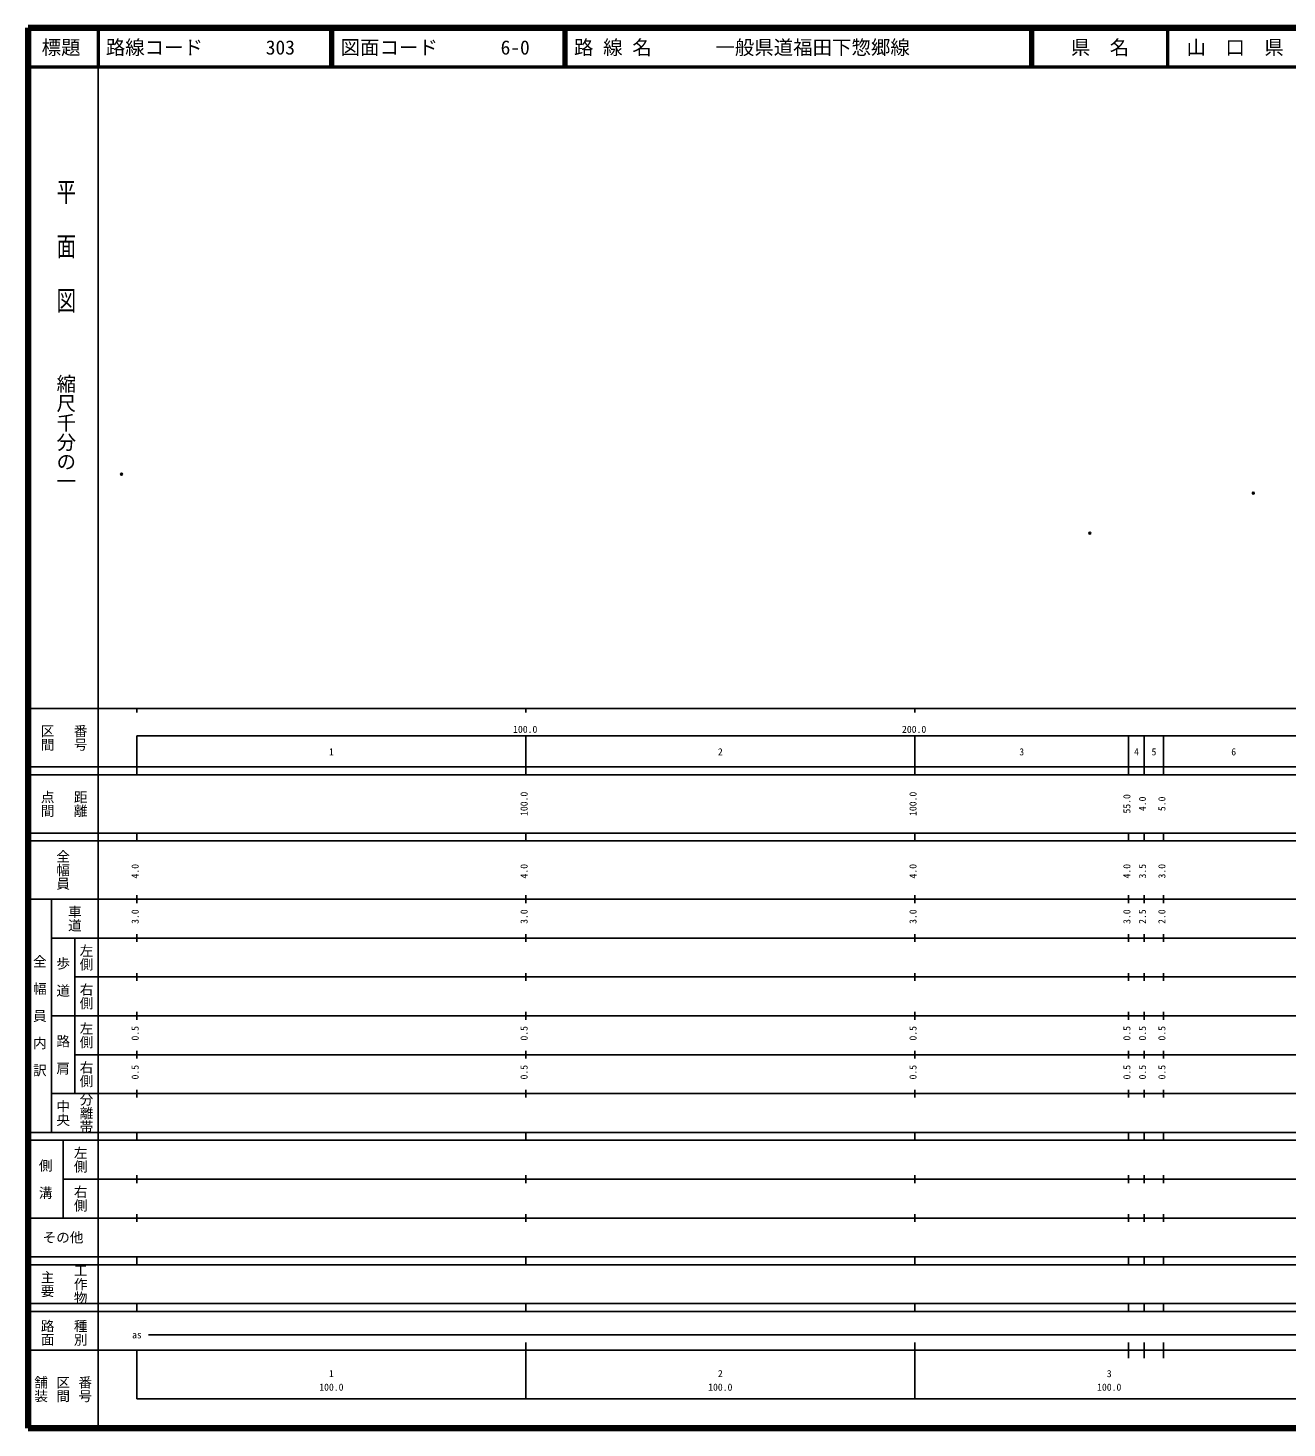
# Model space of a CAD drawing. Units: millimetres on the paper. Extents: x 40 to 680, y 20 to 380.
# Drawn here: x 40 to 363.7, y 20 to 380 of the extents above; entities that cross this region are included whole.
import ezdxf
from ezdxf.enums import TextEntityAlignment as Align

# ---------------------------------------------------------------- set-up
doc = ezdxf.new("R2010")
doc.units = ezdxf.units.MM
doc.header["$PDMODE"] = 32
doc.header["$PDSIZE"] = 0.5
doc.layers.add('M-OTRS', color=6, linetype='Continuous')
doc.layers.add('M-TTL-TXT', color=7, linetype='Continuous')
for name, color, linetype, lineweight in [('M-TTL', 2, 'Continuous', 140), ('M-TTL-BAND', 7, 'Continuous', 25), ('M-TTL-LINE', 7, 'Continuous', 50)]:
    doc.layers.add(name, color=color, linetype=linetype, lineweight=lineweight)
doc.styles.add('@ＭＳ ゴシック', font='')
doc.styles.add('ＭＳ ゴシック', font='')
doc.styles.get('@ＭＳ ゴシック').set_extended_font_data('@MS Gothic')
doc.styles.get('ＭＳ ゴシック').set_extended_font_data('MS Gothic')

msp = doc.modelspace()

# ---------------------------------------------------------------- linework, layer by layer
at = {"layer": 'M-OTRS'}
for p in [(64.065, 265.245), (355.054, 260.403), (312.99, 250.115)]:
    msp.add_point(p, dxfattribs=at)
at = {"layer": 'M-TTL'}
for p, q in [((40, 380), (40, 20)), ((680, 380), (40, 380)), ((40, 20), (680, 20))]:
    msp.add_line(p, q, dxfattribs=at)
at = {"layer": 'M-TTL-BAND'}
for p, q in [((58, 370), (58, 20)), ((40, 205), (579, 205)), ((68, 205), (68, 204)), ((168, 205), (168, 204)), ((268, 205), (268, 204)), ((68, 198), (579, 198)), ((68, 198), (68, 188)), ((168, 188), (168, 198)), ((268, 188), (268, 198)), ((323, 188), (323, 198)), ((327, 188), (327, 198)), ((332, 188), (332, 198)), ((40, 190), (579, 190)), ((40, 188), (579, 188)), ((40, 173), (579, 173)), ((68, 171), (68, 173)), ((168, 171), (168, 173)), ((268, 171), (268, 173)), ((323, 171), (323, 173)), ((327, 171), (327, 173)), ((332, 171), (332, 173)), ((40, 171), (579, 171)), ((40, 156), (579, 156)), ((46, 96), (46, 156)), ((68, 155), (68, 157)), ((168, 155), (168, 157)), ((268, 155), (268, 157)), ((323, 155), (323, 157)), ((327, 155), (327, 157)), ((332, 155), (332, 157)), ((46, 146), (579, 146)), ((52, 146), (52, 106)), ((68, 145), (68, 147)), ((168, 145), (168, 147)), ((268, 145), (268, 147)), ((323, 145), (323, 147)), ((327, 145), (327, 147)), ((332, 145), (332, 147)), ((68, 135), (68, 137)), ((168, 135), (168, 137)), ((268, 135), (268, 137)), ((323, 135), (323, 137)), ((327, 135), (327, 137)), ((332, 135), (332, 137)), ((52, 136), (579, 136)), ((46, 126), (579, 126)), ((68, 125), (68, 127)), ((168, 125), (168, 127)), ((268, 125), (268, 127)), ((323, 125), (323, 127)), ((327, 125), (327, 127)), ((332, 125), (332, 127)), ((52, 116), (579, 116)), ((68, 115), (68, 117)), ((168, 115), (168, 117)), ((268, 115), (268, 117)), ((323, 115), (323, 117)), ((327, 115), (327, 117)), ((332, 115), (332, 117)), ((46, 106), (579, 106)), ((68, 105), (68, 107)), ((168, 105), (168, 107)), ((268, 105), (268, 107)), ((323, 105), (323, 107)), ((327, 105), (327, 107)), ((332, 105), (332, 107)), ((40, 96), (579, 96)), ((40, 94), (579, 94)), ((49, 94), (49, 74)), ((68, 94), (68, 96)), ((168, 94), (168, 96)), ((268, 94), (268, 96)), ((323, 94), (323, 96)), ((327, 94), (327, 96)), ((332, 94), (332, 96)), ((49, 84), (579, 84)), ((68, 83), (68, 85)), ((168, 83), (168, 85)), ((268, 83), (268, 85)), ((323, 83), (323, 85)), ((327, 83), (327, 85)), ((332, 83), (332, 85)), ((40, 74), (579, 74)), ((68, 73), (68, 75)), ((168, 73), (168, 75)), ((268, 73), (268, 75)), ((323, 73), (323, 75)), ((327, 73), (327, 75)), ((332, 73), (332, 75)), ((40, 64), (579, 64)), ((40, 62), (579, 62)), ((68, 62), (68, 64)), ((168, 62), (168, 64)), ((268, 62), (268, 64)), ((323, 62), (323, 64)), ((327, 62), (327, 64)), ((332, 62), (332, 64)), ((40, 52), (579, 52)), ((68, 50), (68, 52)), ((168, 50), (168, 52)), ((268, 50), (268, 52)), ((323, 50), (323, 52)), ((327, 50), (327, 52)), ((332, 50), (332, 52)), ((40, 50), (579, 50)), ((71, 44), (565, 44)), ((40, 40), (579, 40)), ((68, 40), (68, 27.5)), ((168, 27.5), (168, 42)), ((268, 27.5), (268, 42)), ((323, 38), (323, 42)), ((327, 38), (327, 42)), ((332, 38), (332, 42)), ((68, 27.5), (579, 27.5))]:
    msp.add_line(p, q, dxfattribs=at)
at = {"layer": 'M-TTL-LINE'}
for p, q in [((58, 380), (58, 370)), ((117.75, 380), (117.75, 370)), ((118.25, 380), (118.25, 370)), ((177.75, 380), (177.75, 370)), ((178.25, 380), (178.25, 370)), ((297.75, 380), (297.75, 370)), ((298.25, 380), (298.25, 370)), ((333, 380), (333, 370)), ((40, 370), (680, 370))]:
    msp.add_line(p, q, dxfattribs=at)

# ---------------------------------------------------------------- texts
at = {"layer": 'M-TTL-BAND', "style": '@ＭＳ ゴシック', "width": 1.4}
msp.add_text('平  面  図', height=3.666, rotation=270, dxfattribs=at).set_placement((49.777, 306.475), align=Align.MIDDLE_RIGHT)
at = {"layer": 'M-TTL-BAND', "style": '@ＭＳ ゴシック'}
msp.add_text('縮尺千分の一', height=3.666, rotation=270, dxfattribs=at).set_placement((49.777, 261.03), align=Align.MIDDLE_RIGHT)
for s, p in [('区間', (45, 197.5)), ('番号', (53.5, 197.5)), ('点間', (45, 180.5)), ('距離', (53.5, 180.5)), ('全幅員', (49, 163.5)), ('車道', (52, 151)), ('左側', (55, 141)), ('全\u3000幅\u3000員\u3000内\u3000訳', (43, 126)), ('歩\u3000道', (49, 136)), ('右側', (55, 131)), ('左側', (55, 121)), ('路\u3000肩', (49, 116)), ('右側', (55, 111)), ('分離帯', (55, 101)), ('中央', (49, 101)), ('左側', (53.5, 89)), ('側\u3000溝', (44.5, 84)), ('右側', (53.5, 79)), ('工作物', (53.5, 57)), ('主要', (45, 57)), ('路面', (45, 44.5)), ('種別', (53.5, 44.5)), ('舗装', (43.333, 30)), ('区間', (49, 30)), ('番号', (54.667, 30))]:
    msp.add_text(s, height=2.566, rotation=270, dxfattribs=at).set_placement(p, align=Align.MIDDLE_CENTER)
at = {"layer": 'M-TTL-BAND', "style": 'ＭＳ ゴシック'}
for s, p in [('100.0', (167.844, 198.195)), ('200.0', (267.844, 198.195)), ('1', (118, 192.405)), ('2', (218, 192.405)), ('3', (295.5, 192.405)), ('4', (325, 192.405)), ('5', (329.5, 192.405)), ('6', (350, 192.405)), ('as', (68, 42.5)), ('1', (118, 32.523)), ('2', (218, 32.523)), ('3', (318, 32.523)), ('100.0', (118, 29.033)), ('100.0', (218, 29.033)), ('100.0', (318, 29.033))]:
    msp.add_text(s, height=1.833, dxfattribs=at).set_placement(p, align=Align.BOTTOM_CENTER)
for s, p in [('100.0', (169, 180.5)), ('100.0', (269, 180.5)), ('55.0', (324, 180.5)), ('4.0', (328, 180.5)), ('5.0', (333, 180.5)), ('4.0', (69, 163.174)), ('4.0', (169, 163.174)), ('4.0', (269, 163.174)), ('4.0', (324, 163.174)), ('3.5', (328, 163.174)), ('3.0', (333, 163.174)), ('3.0', (69, 151.5)), ('3.0', (169, 151.5)), ('3.0', (269, 151.5)), ('3.0', (324, 151.5)), ('2.5', (328, 151.5)), ('2.0', (333, 151.5)), ('0.5', (69, 121.5)), ('0.5', (169, 121.5)), ('0.5', (269, 121.5)), ('0.5', (324, 121.5)), ('0.5', (328, 121.5)), ('0.5', (333, 121.5)), ('0.5', (69, 111.5)), ('0.5', (169, 111.5)), ('0.5', (269, 111.5)), ('0.5', (324, 111.5)), ('0.5', (328, 111.5)), ('0.5', (333, 111.5))]:
    msp.add_text(s, height=1.833, rotation=90, dxfattribs=at).set_placement(p, align=Align.BOTTOM_CENTER)
msp.add_text('その他', height=2.566, dxfattribs=at).set_placement((49, 69), align=Align.MIDDLE_CENTER)
at = {"layer": 'M-TTL-TXT', "style": 'ＭＳ ゴシック'}
for s, p in [('標題', (48.5, 375)), ('県\u3000名', (315.625, 375)), ('山\u3000口\u3000県', (350.375, 375))]:
    msp.add_text(s, height=3.666, dxfattribs=at).set_placement(p, align=Align.MIDDLE_CENTER)
for s, p in [('路線コード', (60, 375)), ('303', (101.142, 375)), ('図面コード', (120.38, 375)), ('6-0', (161.521, 375)), ('路 線 名', (180.38, 375)), ('一般県道福田下惣郷線', (216.734, 375))]:
    msp.add_text(s, height=3.666, dxfattribs=at).set_placement(p, align=Align.MIDDLE_LEFT)

doc.saveas('drawing.dxf')
